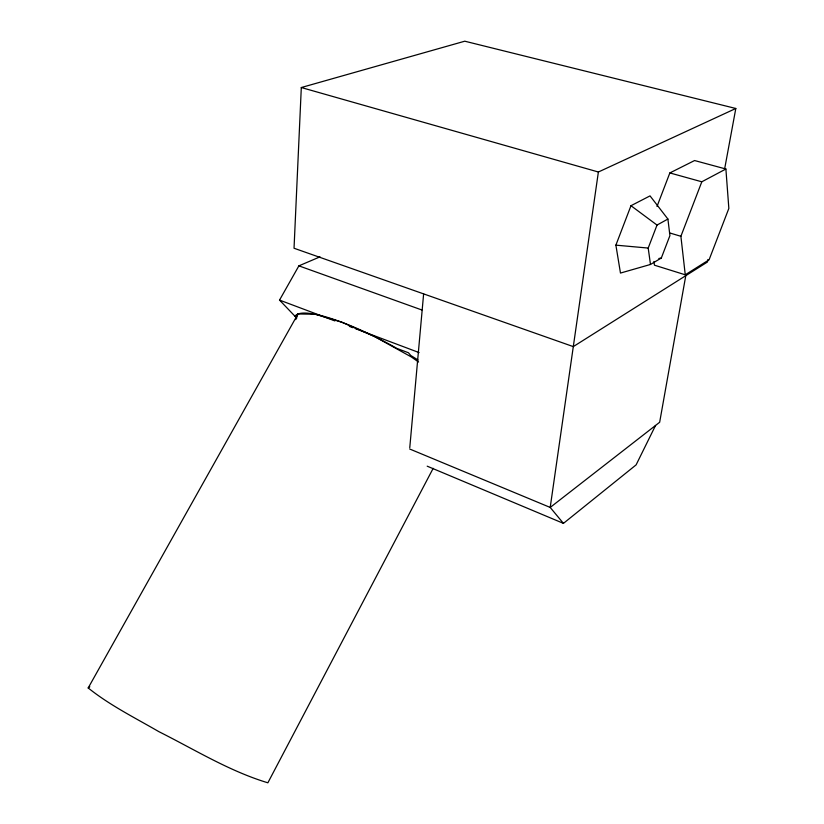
<?xml version="1.0" encoding="UTF-8"?>
<svg xmlns="http://www.w3.org/2000/svg" width="824" height="824" viewBox="0 0 824 824"><rect width="100%" height="100%" fill="white"/><g stroke="black" fill="none" stroke-linecap="round" stroke-linejoin="round"><path stroke-width="1.24" d="M724.646 168.889L735.811 108.48L464.777 41.2L301.306 87.529L294.034 248.24L573.298 346.616L707.445 262.011L707.909 259.498M409.765 447.7L423.629 293.89M735.811 108.48L598.379 172.01L550.205 507.44L563.441 523.374L636.107 464.88L655.554 425.452M685.784 275.669L659.664 422.259L550.205 507.44L409.652 448.987M615.889 245.15L630.978 205.712L650.033 195.885L667.904 219.05L669.912 235.613L661.312 258.036L650.486 264.463L620.472 273.063L615.889 245.15L648.2 248.065L657.016 225.065L667.904 219.05M657.006 206.463L669.85 172.937L694.581 160.536L725.893 169.013L728.849 208.421L709.083 259.807L685.259 274.804L654.441 265.184L653.937 261.476M685.259 274.804L680.892 236.292L701.811 181.795L725.893 169.013M295.744 319.63L297.969 313.975L315.211 314.232L341.816 322.205L374.714 336.635L411.238 356.905L418.592 362.024M433.177 468.331L267.872 782.8C229.35 771.192 194.66 749.582 158.877 731.661C134.94 717.766 109.87 705.344 88.189 687.958L297.969 313.975M296.764 318.116L279.532 300.091L298.885 265.853L320 256.851M88.189 687.958L89.806 686.742M658.85 258.489L661.312 258.036M669.85 172.937L701.811 181.795M301.306 87.529L598.379 172.01M669.922 233.017L680.892 236.292M298.885 265.853L421.888 309.989M279.532 300.091L334.884 320.917M349.325 326.345L352.929 327.705M355.34 328.611L419.107 352.59M427.192 466.178L563.441 523.374M630.978 205.712L657.016 225.065M648.2 248.065L650.486 264.463M294.992 316.262A96.799 20.755 28.5 0 1 396.869 348.398L408.477 352.775L410.754 355.474A100.693 21.589 28.5 0 1 418.077 360.057"/></g></svg>
